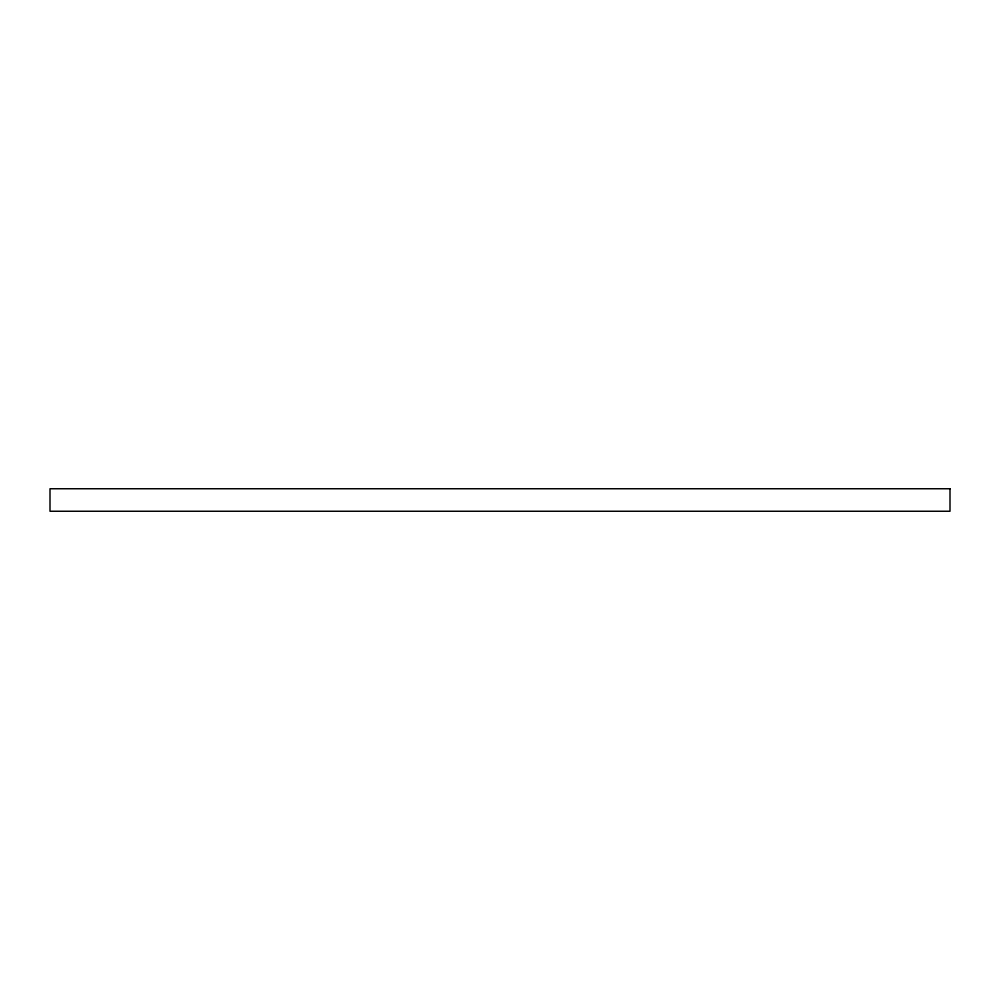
<?xml version="1.0" encoding="UTF-8"?>
<svg xmlns="http://www.w3.org/2000/svg" width="1000" height="1000" viewBox="0 0 1000 1000"><rect width="100%" height="100%" fill="white"/><g stroke="black" fill="none" stroke-linecap="round" stroke-linejoin="round"><path stroke-width="1.5" d="M950 488.75L50 488.75L50 511.25L950 511.25L950 488.75"/></g></svg>
